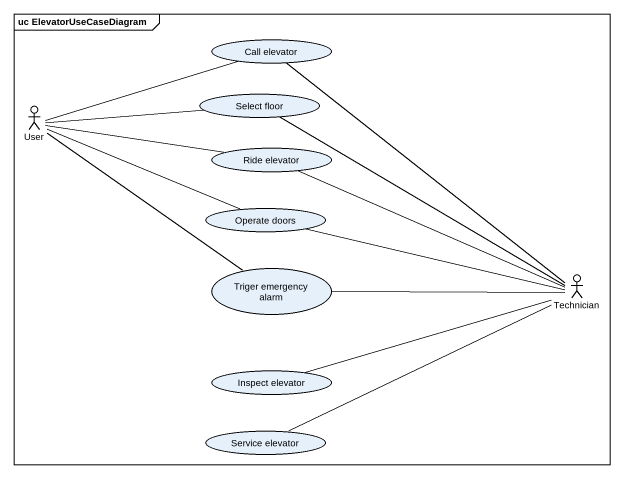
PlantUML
@startuml
mainframe uc ElevatorUseCaseDiagram
usecase "Call elevator" as Call_elevator
usecase "Select floor" as Select_floor
actor User
usecase "Ride elevator" as Ride_elevator
usecase "Operate doors" as Operate_doors
usecase "Triger emergency alarm" as Triger_emergency_alarm
actor Technician
usecase "Inspect elevator" as Inspect_elevator
usecase "Service elevator" as Service_elevator
User -right- Call_elevator
User -right- Select_floor
User -right- Ride_elevator
User -right- Operate_doors
User -- Triger_emergency_alarm
Technician -up- Call_elevator
Technician -left- Select_floor
Technician -left- Ride_elevator
Technician -left- Operate_doors
Technician -left- Triger_emergency_alarm
Technician -left- Inspect_elevator
Technician -left- Service_elevator
@enduml
